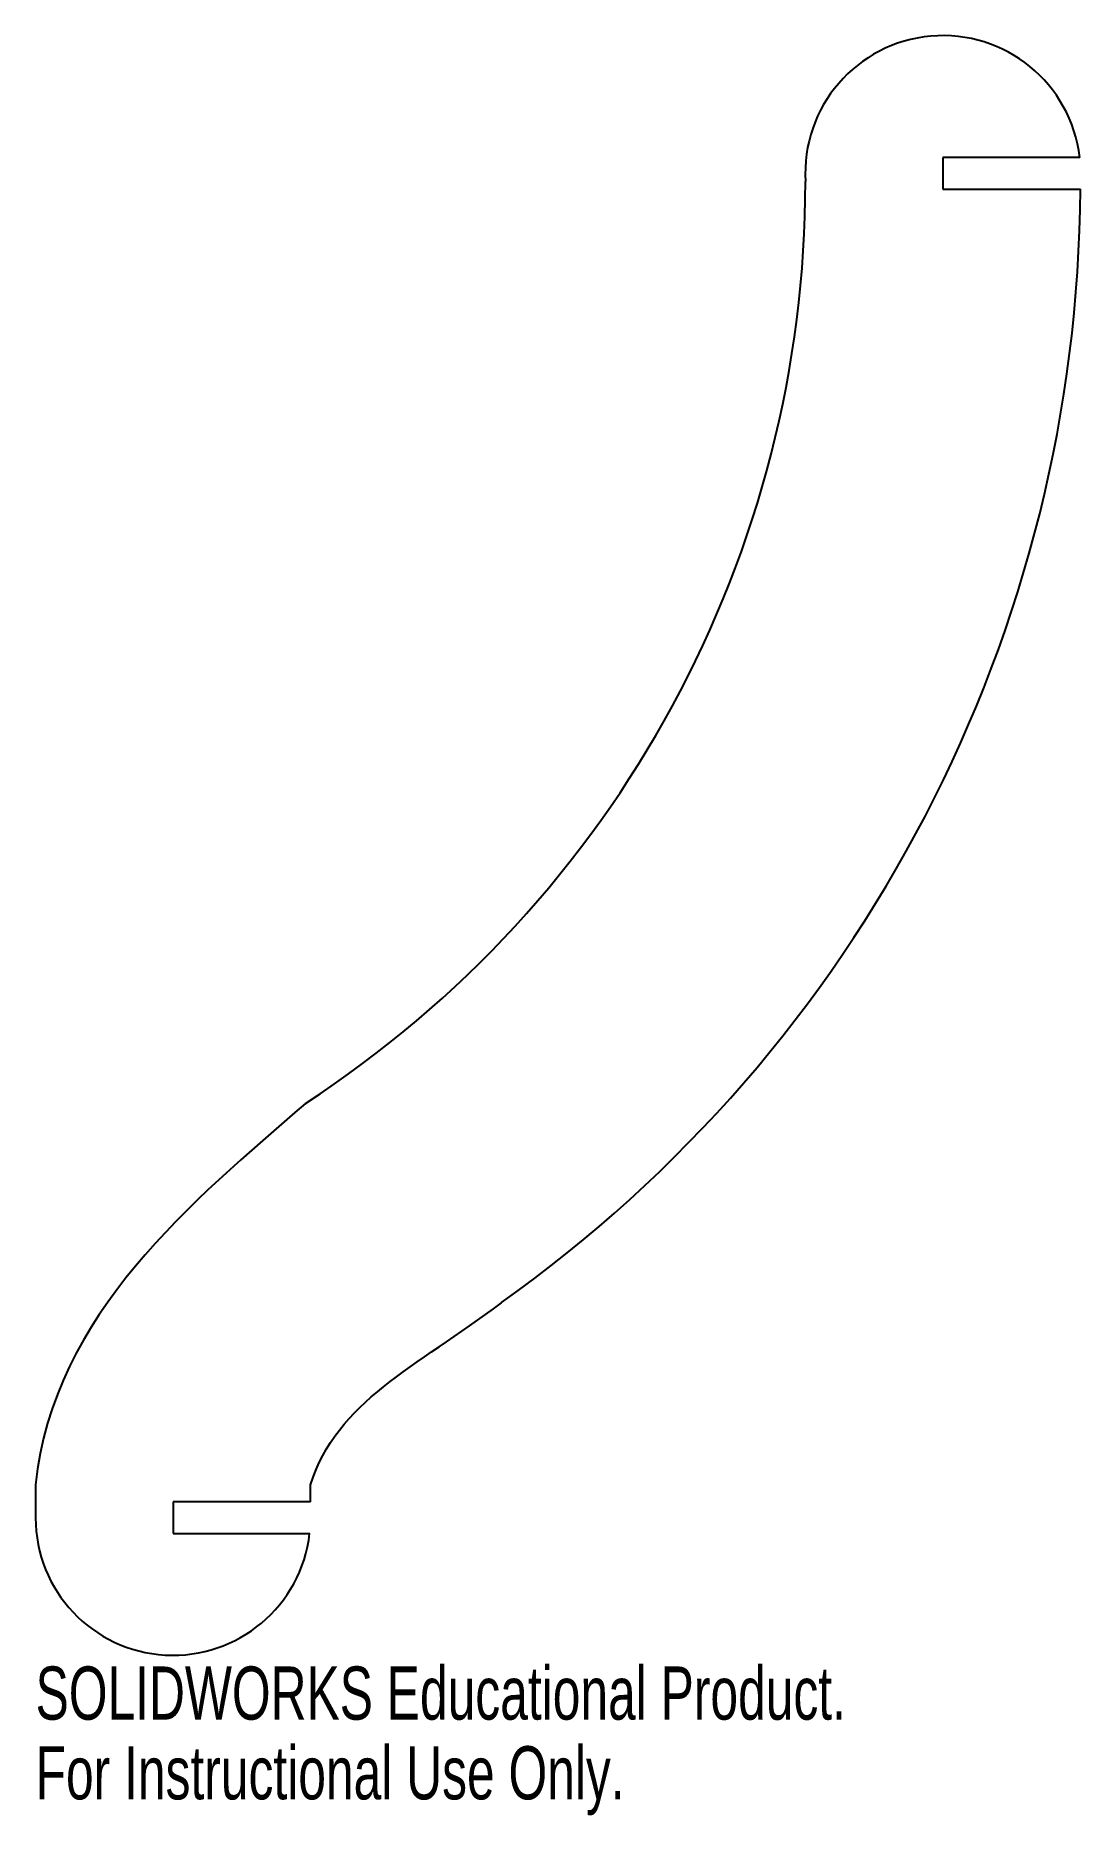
# Model space of a CAD drawing. Header units: millimetres. Extents: x 30 to 125, y -149 to 13.
import ezdxf

# ---------------------------------------------------------------- set-up
doc = ezdxf.new("R2010")
doc.units = ezdxf.units.MM
doc.styles.add('SLDTEXTSTYLE0', font='TXT', dxfattribs={"width": 0.7})

msp = doc.modelspace()

# ---------------------------------------------------------------- linework, layer by layer
at = {"color": 7, "linetype": 'Continuous', "lineweight": 25}
for p, q in [((112.5, 2.19), (112.5, -0.69)), ((124.94, 2.19), (112.5, 2.19)), ((112.5, -0.69), (125, -0.69)), ((30, -118.5), (30, -121.5)), ((55, -120.06), (55, -118.5)), ((42.5, -120.06), (42.5, -122.94)), ((55, -120.06), (42.5, -120.06)), ((42.5, -122.94), (54.92, -122.94))]:
    msp.add_line(p, q, dxfattribs=at)
for centre, radius, start, end in [((112.5, 0.75), 12.52, 6.5802, 183.4336), ((0, 0), 100, 303.0544, 0), ((0, 0), 125, 305.3647, 359.686), ((42.5, -121.5), 12.5, 180, 353.4079)]:
    msp.add_arc(centre, radius, start, end, dxfattribs=at)
for points in [[(54.54, -83.82), (44.43, -92.61), (31.58, -102.95), (30, -118.5)], [(55, -118.5), (57.38, -110.87), (64.55, -107.86), (72.35, -101.94)]]:
    msp.add_open_spline(points, degree=3, dxfattribs=at)

# ---------------------------------------------------------------- texts
at = {"color": 7, "linetype": 'Continuous', "char_height": 4.8336, "attachment_point": 1, "style": 'SLDTEXTSTYLE0'}
for s, insert in [('SOLIDWORKS Educational Product.', (30, -135.02)), ('For Instructional Use Only.', (30, -142.27))]:
    msp.add_mtext(s, dxfattribs=dict(at, insert=insert))

doc.saveas('drawing.dxf')
